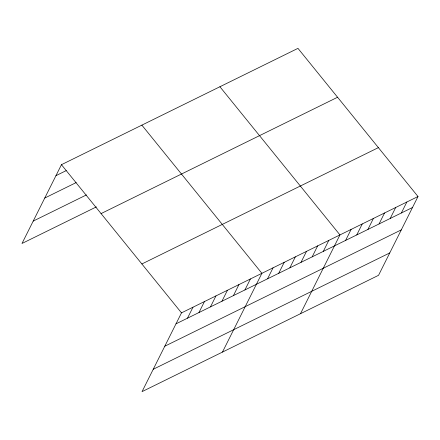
<?xml version="1.0" encoding="UTF-8"?>
<svg xmlns="http://www.w3.org/2000/svg" width="440" height="440" viewBox="0 0 440 440"><rect width="100%" height="100%" fill="white"/><g stroke="black" fill="none" stroke-linecap="round" stroke-linejoin="round"><path stroke-width="0.66" d="M418 196.526L181.489 312.862L142.038 391.644L378.549 275.308L418 196.526L297.963 48.356L61.452 164.692L22 243.474L96.366 206.894M187.479 318.186L192.979 307.214M198.968 312.538L204.463 301.565M210.458 306.884L215.952 295.911M221.947 301.235L227.441 290.263M233.431 295.587L238.926 284.609M244.921 289.933L250.415 278.96M222.453 352.088L261.905 273.312L141.867 125.142M267.559 278.795L273.053 267.822M278.707 273.312L284.202 262.339M289.856 267.828L295.35 256.856M301.004 262.345L306.504 251.372M312.158 256.861L317.652 245.889M323.307 251.378L328.801 240.4M300.504 313.698L339.95 234.916L219.912 86.746M345.604 240.405L351.104 229.433M356.757 234.922L362.252 223.949M367.906 229.438L373.401 218.466M379.055 223.955L384.549 212.977M390.203 218.466L395.703 207.493M401.357 212.982L406.852 202.01M55.957 175.67L66.231 170.61M44.748 198.044L76.192 182.578M33.203 221.1L86.411 194.926M101.063 213.593L337.574 97.251M141.878 263.967L378.389 147.631M175.995 323.84L412.506 207.499M164.791 346.214L401.302 229.873M153.241 369.27L389.757 252.929M61.452 164.692L181.489 312.862"/></g></svg>
